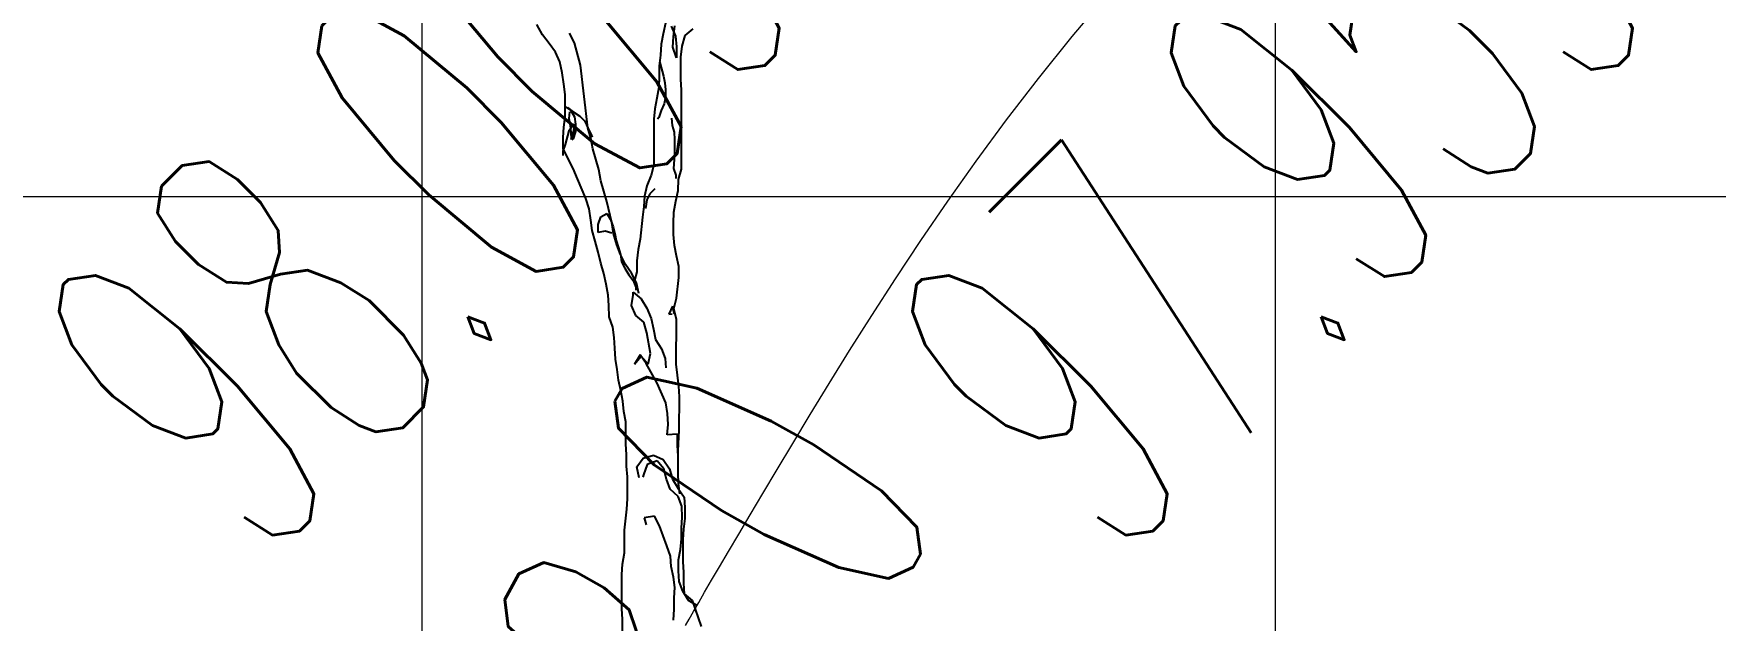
# Model space of a CAD drawing. Header units: millimetres. Extents: x 684983 to 685377, y 990360 to 990509.
# Drawn here: x 685055.104 to 685059.045, y 990433.046 to 990434.421 of the extents above; entities that cross this region are included whole.
import ezdxf
from ezdxf.enums import TextEntityAlignment as Align

# ---------------------------------------------------------------- set-up
doc = ezdxf.new("R2010")
doc.units = ezdxf.units.MM
for name, color, linetype, lineweight in [('AP-1', 7, 'Continuous', 13), ('CON_1', 7, 'Continuous', 9), ('grid', 8, 'Continuous', 9), ('GRID LEVELS', 7, 'Continuous', 13)]:
    doc.layers.add(name, color=color, linetype=linetype, lineweight=lineweight)
doc.layers.add('TEAK', color=7, linetype='Continuous')
doc.styles.get("Standard").update_dxf_attribs({"font": 'RomanS'})

# ---------------------------------------------------------------- blocks, each defined once
blk = doc.blocks.new('A$C25655A80')
for p, q in [((-0.2049, 0.9144), (-0.2135, 0.9307)), ((-0.0126, 0.9325), (-0.0165, 0.9161)), ((-0.004, 0.9277), (0.0028, 0.9123)), ((-0.0001, 0.9113), (0.0018, 0.9286)), ((0.0181, 0.9132), (0.0306, 0.9238)), ((-0.1943, 0.9009), (-0.2049, 0.9144)), ((-0.1847, 0.8875), (-0.1943, 0.9009)), ((-0.1549, 0.9018), (-0.1626, 0.9172)), ((-0.1453, 0.8672), (-0.1549, 0.9018)), ((-0.0194, 0.8998), (-0.0203, 0.8825)), ((-0.0165, 0.9161), (-0.0194, 0.8998)), ((-0.0011, 0.895), (-0.0001, 0.9113)), ((0.0046, 0.8786), (-0.0011, 0.895)), ((0.0028, 0.9123), (0.0047, 0.8959)), ((0.0047, 0.8959), (0.0046, 0.8786)), ((0.0114, 0.8796), (0.0133, 0.8969)), ((0.0133, 0.8969), (0.0181, 0.9132)), ((-0.178, 0.8721), (-0.1847, 0.8875)), ((-0.1742, 0.8548), (-0.178, 0.8721)), ((-0.1339, 0.7692), (-0.1453, 0.8672)), ((-0.0203, 0.8825), (-0.0223, 0.8662)), ((-0.0213, 0.871), (-0.0156, 0.8498)), ((0.0113, 0.845), (0.0114, 0.8796)), ((-0.1713, 0.8375), (-0.1742, 0.8548)), ((-0.0223, 0.8489), (-0.0233, 0.8325)), ((-0.0223, 0.8662), (-0.0223, 0.8489)), ((-0.0156, 0.8498), (-0.0137, 0.8392)), ((0.0123, 0.8277), (0.0113, 0.845)), ((-0.1694, 0.8211), (-0.1713, 0.8375)), ((-0.1694, 0.7865), (-0.1694, 0.8211)), ((-0.0262, 0.8152), (-0.0291, 0.7989)), ((-0.0233, 0.8325), (-0.0262, 0.8152)), ((-0.0127, 0.8171), (-0.0146, 0.8065)), ((-0.0137, 0.8392), (-0.0127, 0.8287)), ((-0.0127, 0.8287), (-0.0127, 0.8171)), ((0.0122, 0.7046), (0.0123, 0.8277)), ((-0.1704, 0.8028), (-0.1608, 0.7961)), ((-0.1656, 0.8009), (-0.1569, 0.7942)), ((-0.1627, 0.7942), (-0.1637, 0.7836)), ((-0.1608, 0.7961), (-0.155, 0.7865)), ((-0.1569, 0.7942), (-0.1464, 0.7874)), ((-0.0291, 0.7989), (-0.031, 0.7825)), ((-0.0195, 0.796), (-0.0233, 0.7854)), ((-0.0146, 0.8065), (-0.0195, 0.796)), ((-0.1723, 0.7538), (-0.1714, 0.7702)), ((-0.1714, 0.7702), (-0.1694, 0.7865)), ((-0.1637, 0.7644), (-0.1695, 0.7432)), ((-0.1637, 0.7836), (-0.1618, 0.773)), ((-0.155, 0.775), (-0.1637, 0.7644)), ((-0.1618, 0.773), (-0.1608, 0.7625)), ((-0.1608, 0.7625), (-0.1599, 0.7509)), ((-0.1599, 0.7509), (-0.156, 0.7644)), ((-0.1531, 0.7634), (-0.157, 0.7519)), ((-0.156, 0.7644), (-0.155, 0.775)), ((-0.155, 0.7865), (-0.1531, 0.7749)), ((-0.1531, 0.7749), (-0.1531, 0.7634)), ((-0.1464, 0.7874), (-0.1387, 0.7797)), ((-0.1387, 0.7797), (-0.1339, 0.7692)), ((-0.1291, 0.7528), (-0.1339, 0.7692)), ((-0.1339, 0.7692), (-0.1291, 0.7595)), ((-0.031, 0.7825), (-0.0311, 0.7114)), ((-0.0233, 0.7854), (-0.0252, 0.7825)), ((-0.0031, 0.7844), (-0.0022, 0.7729)), ((-0.0022, 0.7729), (0.0007, 0.7623)), ((0.0007, 0.7623), (0.0016, 0.7508)), ((-0.1695, 0.7432), (-0.1733, 0.7327)), ((-0.1724, 0.7365), (-0.1723, 0.7538)), ((-0.157, 0.7057), (-0.1724, 0.7365)), ((-0.157, 0.7519), (-0.1589, 0.75)), ((-0.1291, 0.7595), (-0.1272, 0.7547)), ((-0.1262, 0.7365), (-0.1291, 0.7528)), ((-0.1166, 0.7038), (-0.1262, 0.7365)), ((0.0016, 0.7508), (0.0016, 0.7267)), ((-0.1733, 0.7327), (-0.1733, 0.7259)), ((-0.0311, 0.7114), (-0.0349, 0.6951)), ((0.0016, 0.7267), (-0.0003, 0.7056)), ((-0.1503, 0.6894), (-0.157, 0.7057)), ((-0.1369, 0.6586), (-0.1503, 0.6894)), ((-0.1138, 0.6865), (-0.1166, 0.7038)), ((-0.1042, 0.6538), (-0.1138, 0.6865)), ((-0.0349, 0.6951), (-0.0417, 0.6787)), ((-0.0003, 0.7056), (0.0035, 0.695)), ((0.0035, 0.695), (0.0035, 0.6902)), ((0.0073, 0.671), (0.0074, 0.6883)), ((0.0074, 0.6883), (0.0122, 0.7046)), ((-0.1321, 0.6423), (-0.1369, 0.6586)), ((-0.0455, 0.6624), (-0.0465, 0.646)), ((-0.0417, 0.6787), (-0.0455, 0.6624)), ((-0.0369, 0.6662), (-0.0417, 0.6566)), ((-0.0292, 0.6739), (-0.0369, 0.6662)), ((0.0035, 0.6546), (0.0073, 0.671)), ((-0.1292, 0.625), (-0.1321, 0.6423)), ((-0.1138, 0.6298), (-0.1042, 0.6355)), ((-0.0965, 0.6211), (-0.1042, 0.6538)), ((-0.1042, 0.6355), (-0.0984, 0.6259)), ((-0.0465, 0.646), (-0.0485, 0.6297)), ((-0.0436, 0.646), (-0.0446, 0.6432)), ((-0.0417, 0.6566), (-0.0436, 0.646)), ((-0.0004, 0.62), (0.0006, 0.6373)), ((0.0006, 0.6373), (0.0035, 0.6546)), ((-0.1273, 0.6086), (-0.1292, 0.625)), ((-0.1225, 0.5923), (-0.1273, 0.6086)), ((-0.1177, 0.6182), (-0.1138, 0.6298)), ((-0.1177, 0.6057), (-0.1177, 0.6182)), ((-0.1071, 0.6076), (-0.1177, 0.6057)), ((-0.0965, 0.6047), (-0.1071, 0.6076)), ((-0.0984, 0.6259), (-0.0946, 0.6144)), ((-0.0937, 0.6038), (-0.0965, 0.6211)), ((-0.0946, 0.6144), (-0.0917, 0.6038)), ((-0.0485, 0.6297), (-0.0523, 0.5951)), ((-0.0004, 0.6027), (-0.0004, 0.62)), ((-0.1177, 0.575), (-0.1225, 0.5923)), ((-0.0889, 0.5865), (-0.0937, 0.6038)), ((-0.0917, 0.6038), (-0.0898, 0.5932)), ((-0.0898, 0.5932), (-0.086, 0.5817)), ((-0.0831, 0.5711), (-0.0889, 0.5865)), ((-0.086, 0.5817), (-0.0831, 0.5711)), ((-0.0552, 0.5788), (-0.0572, 0.5615)), ((-0.0523, 0.5951), (-0.0552, 0.5788)), ((0.0015, 0.5854), (-0.0004, 0.6027)), ((0.0044, 0.5691), (0.0015, 0.5854)), ((-0.1139, 0.5577), (-0.1177, 0.575)), ((-0.1091, 0.5413), (-0.1139, 0.5577)), ((-0.0754, 0.5557), (-0.0831, 0.5711)), ((-0.0831, 0.5711), (-0.0812, 0.5596)), ((-0.0812, 0.5596), (-0.0764, 0.5499)), ((-0.0658, 0.5422), (-0.0754, 0.5557)), ((-0.0572, 0.5615), (-0.0572, 0.5441)), ((0.0082, 0.5527), (0.0044, 0.5691)), ((0.0082, 0.5354), (0.0082, 0.5527)), ((-0.1053, 0.525), (-0.1091, 0.5413)), ((-0.0764, 0.5499), (-0.0697, 0.5394)), ((-0.0697, 0.5394), (-0.063, 0.5307)), ((-0.0582, 0.5268), (-0.0658, 0.5422)), ((-0.063, 0.5307), (-0.0591, 0.5201)), ((-0.0572, 0.5441), (-0.061, 0.5307)), ((-0.0543, 0.5105), (-0.0582, 0.5268)), ((0.0043, 0.5028), (0.0082, 0.5354)), ((-0.1024, 0.5077), (-0.1053, 0.525)), ((-0.1014, 0.4913), (-0.1024, 0.5077)), ((-0.0659, 0.4913), (-0.063, 0.5076)), ((-0.063, 0.5124), (-0.0505, 0.5018)), ((-0.063, 0.5076), (-0.063, 0.5124)), ((-0.0591, 0.5201), (-0.0591, 0.5153)), ((-0.0505, 0.5018), (-0.0419, 0.4874)), ((0.0004, 0.4864), (0.0043, 0.5028)), ((-0.1005, 0.474), (-0.1014, 0.4913)), ((-0.0947, 0.4577), (-0.1005, 0.474)), ((-0.0592, 0.4759), (-0.0659, 0.4913)), ((-0.0467, 0.4653), (-0.0592, 0.4759)), ((-0.0419, 0.4874), (-0.0351, 0.4711)), ((-0.0015, 0.4903), (-0.0073, 0.4778)), ((-0.0073, 0.4778), (-0.0024, 0.4787)), ((0.0014, 0.4787), (-0.0015, 0.4903)), ((0.0043, 0.4701), (0.0004, 0.4864)), ((-0.0928, 0.4413), (-0.0947, 0.4577)), ((-0.0419, 0.449), (-0.0467, 0.4653)), ((-0.0361, 0.4163), (-0.0419, 0.449)), ((-0.0351, 0.4711), (-0.0313, 0.4547)), ((-0.0313, 0.4547), (-0.0284, 0.4384)), ((0.0042, 0.3999), (0.0043, 0.4701)), ((-0.0919, 0.425), (-0.0928, 0.4413)), ((-0.091, 0.4077), (-0.0919, 0.425)), ((-0.0284, 0.4384), (-0.0188, 0.424)), ((-0.0188, 0.424), (-0.0131, 0.4086)), ((-0.0881, 0.3913), (-0.091, 0.4077)), ((-0.0525, 0.4144), (-0.0612, 0.4)), ((-0.0612, 0.4), (-0.0506, 0.4124)), ((-0.0429, 0.4009), (-0.0525, 0.4144)), ((-0.0506, 0.4124), (-0.04, 0.3999)), ((-0.0256, 0.3701), (-0.0429, 0.4009)), ((-0.04, 0.3999), (-0.0361, 0.4163)), ((-0.0131, 0.4086), (-0.0121, 0.3941)), ((0.008, 0.3653), (0.0042, 0.3999)), ((-0.0862, 0.375), (-0.0881, 0.3913)), ((-0.0823, 0.3586), (-0.0862, 0.375)), ((-0.0122, 0.3394), (-0.0256, 0.3701)), ((-0.0795, 0.3423), (-0.0823, 0.3586)), ((-0.0776, 0.326), (-0.0795, 0.3423)), ((0.009, 0.3489), (0.008, 0.3653)), ((0.0089, 0.297), (0.009, 0.3489)), ((-0.0747, 0.3096), (-0.0776, 0.326)), ((-0.0093, 0.323), (-0.0122, 0.3394)), ((-0.0084, 0.3057), (-0.0093, 0.323)), ((-0.0747, 0.275), (-0.0747, 0.3096)), ((-0.0103, 0.2894), (-0.0084, 0.3057)), ((0.006, 0.2903), (-0.0103, 0.2894)), ((0.006, 0.273), (0.006, 0.2903)), ((0.007, 0.2644), (0.0089, 0.297)), ((-0.0738, 0.2587), (-0.0747, 0.275)), ((0.007, 0.2567), (0.006, 0.273)), ((0.0069, 0.2297), (0.007, 0.2644)), ((-0.0738, 0.2404), (-0.0738, 0.2587)), ((-0.0719, 0.224), (-0.0738, 0.2404)), ((-0.0575, 0.2394), (-0.0478, 0.2529)), ((-0.0536, 0.2221), (-0.0575, 0.2394)), ((-0.0478, 0.2529), (-0.0315, 0.2577)), ((-0.0411, 0.2432), (-0.0469, 0.2269)), ((-0.0257, 0.249), (-0.0411, 0.2432)), ((-0.0315, 0.2577), (-0.0161, 0.2509)), ((-0.0152, 0.2365), (-0.0257, 0.249)), ((-0.0161, 0.2509), (-0.0065, 0.2365)), ((-0.0719, 0.1894), (-0.0719, 0.224)), ((-0.0469, 0.2269), (-0.0479, 0.2231)), ((-0.0113, 0.2201), (-0.0152, 0.2365)), ((-0.0056, 0.2048), (-0.0113, 0.2201)), ((-0.0065, 0.2365), (-0.0017, 0.2201)), ((-0.0017, 0.2201), (0.0069, 0.2057)), ((0.0079, 0.2134), (0.0069, 0.2297)), ((0.0098, 0.1971), (0.0079, 0.2134)), ((-0.0729, 0.1731), (-0.0719, 0.1894)), ((0.0069, 0.1932), (-0.0056, 0.2048)), ((0.0069, 0.2057), (0.0165, 0.1922)), ((0.0127, 0.1778), (0.0069, 0.1932)), ((0.0165, 0.1922), (0.0175, 0.1759)), ((-0.0768, 0.1404), (-0.0729, 0.1731)), ((-0.0297, 0.1625), (-0.046, 0.1596)), ((-0.046, 0.1596), (-0.0431, 0.149)), ((-0.022, 0.1471), (-0.0297, 0.1625)), ((0.0126, 0.1442), (0.0136, 0.1605)), ((0.0136, 0.1605), (0.0127, 0.1778)), ((0.0174, 0.1586), (0.0155, 0.1423)), ((0.0175, 0.1759), (0.0174, 0.1586)), ((-0.0768, 0.1049), (-0.0768, 0.1404)), ((-0.0105, 0.1163), (-0.022, 0.1471)), ((0.0126, 0.1269), (0.0126, 0.1442)), ((0.0155, 0.1423), (0.0145, 0.1259)), ((-0.0047, 0.1), (-0.0105, 0.1163)), ((0.0078, 0.0942), (0.0107, 0.1105)), ((0.0107, 0.1105), (0.0126, 0.1269)), ((0.0145, 0.1259), (0.0145, 0.0913)), ((-0.0807, 0.0712), (-0.0797, 0.0876)), ((-0.0797, 0.0876), (-0.0768, 0.1049)), ((-0.0038, 0.0836), (-0.0047, 0.1)), ((0.0001, 0.0673), (-0.0038, 0.0836)), ((0.0078, 0.0769), (0.0078, 0.0942)), ((0.0145, 0.0913), (0.0154, 0.075)), ((-0.0807, 0.0183), (-0.0807, 0.0712)), ((0.002, 0.0509), (0.0001, 0.0673)), ((0.0087, 0.0606), (0.0078, 0.0769)), ((0.0145, 0.0452), (0.0087, 0.0606)), ((0.0154, 0.075), (0.0154, 0.0577)), ((0.0154, 0.0577), (0.0164, 0.0413)), ((0.001, 0.0346), (0.002, 0.0509)), ((0.001, 0.0173), (0.001, 0.0346)), ((0.0231, 0.0307), (0.0145, 0.0452)), ((0.0164, 0.0413), (0.0289, 0.0307)), ((0.0375, 0.0221), (0.0231, 0.0307)), ((0.0289, 0.0307), (0.043, -0.0101)), ((-0.0798, 0.001), (-0.0807, 0.0183)), ((-0.0798, -0.0172), (-0.0798, 0.001)), ((0, 0), (0.001, 0.0173))]:
    blk.add_line(p, q)
blk = doc.blocks.new('TR')
blk.add_blockref('A$C25655A80', (0.0192, 0.0148, 1.3453))

msp = doc.modelspace()

# ---------------------------------------------------------------- linework, layer by layer
at = {"layer": 'CON_1', "color": 49, "linetype": 'Continuous', "elevation": 98, "flags": 128}
msp.add_lwpolyline([(685056.6319, 990433.0336), (685056.6404, 990433.0487), (685056.6506, 990433.0666), (685056.6626, 990433.0875), (685056.6766, 990433.1117), (685056.6928, 990433.1395), (685056.7114, 990433.1713), (685056.7325, 990433.2072), (685056.7564, 990433.2477), (685056.7833, 990433.2929), (685056.8133, 990433.3433), (685056.8466, 990433.399), (685056.8835, 990433.4605), (685056.924, 990433.5277), (685056.9683, 990433.6005), (685057.0163, 990433.6782), (685057.0681, 990433.7603), (685057.1237, 990433.8462), (685057.183, 990433.9355), (685057.2462, 990434.0277), (685057.3133, 990434.1221), (685057.3842, 990434.2183), (685057.459, 990434.3158), (685057.5378, 990434.4139), (685057.6204, 990434.5123)], dxfattribs=at)
at = {"layer": 'grid'}
for p, q in [((685056.0136, 990509.1548), (685056.0136, 990370.8996)), ((685058.0136, 990509.1548), (685058.0136, 990370.8996)), ((685085.1957, 990434.0381), (684982.7636, 990434.0381))]:
    msp.add_line(p, q, dxfattribs=at)

# ---------------------------------------------------------------- block references
at = {"layer": 'TEAK', "xscale": 1.5, "yscale": 1.5, "zscale": 1.5}
msp.add_blockref('TR', (685056.575, 990433.024, 98.002), dxfattribs=at)

# ---------------------------------------------------------------- texts
at = {"layer": 'AP-1', "color": 6, "width": 0.5}
msp.add_text('98.0', height=0.8, rotation=60.9216, dxfattribs=at).set_placement((685056.616, 990433.0053, 98), align=Align.MIDDLE_CENTER)
at = {"layer": 'GRID LEVELS', "width": 0.5}
for s, p in [('98.009', (685055.63, 990433.1578, 98.0086)), ('97.959', (685057.63, 990433.1578, 97.9585))]:
    msp.add_text(s, height=0.8, rotation=45, dxfattribs=at).set_placement(p)

doc.saveas('drawing.dxf')
